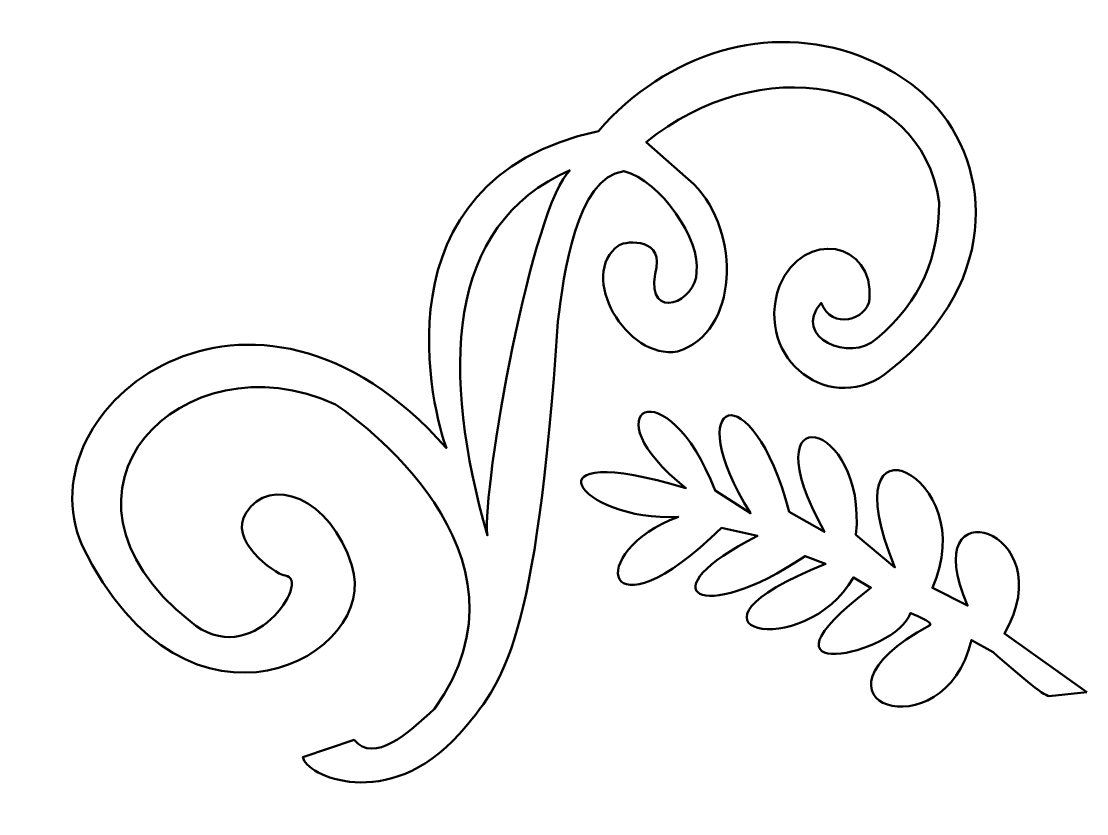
# Model space of a CAD drawing. Header units: centimetres. Extents: x -2.68 to 2.4, y -1.92 to 1.87.
import ezdxf

# ---------------------------------------------------------------- set-up
doc = ezdxf.new("R2010")
doc.units = ezdxf.units.CM
doc.header["$MEASUREMENT"] = 0
doc.layers.add('Layer 1', color=7, linetype='Continuous')

msp = doc.modelspace()

# ---------------------------------------------------------------- linework, layer by layer
at = {"layer": 'Layer 1', "color": 54, "lineweight": 50}
for points, knots in [([(1.63243, 1.50933), (1.54544, 1.58972), (1.43767, 1.65495), (1.31779, 1.70042), (1.31779, 1.70042), (0.88166, 1.86584), (0.39534, 1.71424), (0.07088, 1.34222), (0.07088, 1.34222), (-1.01765, 1.1056), (-0.71368, -0.01976), (-0.65513, -0.17121), (-0.65513, -0.17121), (-1.57836, 0.87726), (-2.6849, 0.02903), (-2.39435, -0.63563), (-2.39435, -0.63563), (-1.89307, -1.67354), (-0.96274, -1.15705), (-1.10738, -0.73238), (-1.10738, -0.73238), (-1.20516, -0.40418), (-1.50165, -0.30028), (-1.61186, -0.48037), (-1.61186, -0.48037), (-1.6989, -0.60574), (-1.48205, -0.77009), (-1.42504, -0.77961), (-1.42504, -0.77961), (-1.29539, -0.79481), (-1.58523, -1.24845), (-1.87886, -0.9978), (-1.87886, -0.9978), (-2.65432, -0.37844), (-1.91485, 0.37162), (-1.18527, 0.03761), (-1.18527, 0.03761), (-1.09797, -0.02018), (-0.17394, -0.67002), (-0.71275, -1.41608), (-0.71275, -1.41608), (-0.83758, -1.53257), (-0.99977, -1.67891), (-1.09602, -1.56427), (-1.09602, -1.56427), (-1.09602, -1.56427), (-1.34027, -1.64645), (-1.34027, -1.64645), (-1.34027, -1.64645), (-1.33136, -1.7327), (-0.93572, -1.91631), (-0.59245, -1.53482), (-0.59245, -1.53482), (-0.37866, -1.286), (-0.22811, -1.11045), (-0.12274, 0.43377), (-0.12274, 0.43377), (-0.09523, 0.6599), (-0.03502, 1.11619), (0.19134, 1.15112), (0.19134, 1.15112), (0.36872, 1.10607), (0.56222, 0.81785), (0.53904, 0.66973), (0.53904, 0.66973), (0.54237, 0.52843), (0.30276, 0.42732), (0.34106, 0.66125), (0.34106, 0.66125), (0.39289, 0.83243), (0.20596, 0.81986), (0.16887, 0.79667), (0.16887, 0.79667), (-0.03286, 0.6563), (0.20514, 0.24707), (0.44846, 0.29007), (0.44846, 0.29007), (0.74111, 0.38005), (0.75263, 0.85809), (0.52686, 1.08912), (0.52686, 1.08912), (0.52686, 1.08912), (0.29891, 1.28952), (0.29891, 1.28952), (0.29891, 1.28952), (0.83154, 1.72281), (1.61093, 1.6097), (1.6974, 1.00141), (1.6974, 1.00141), (1.69519, 0.74045), (1.61604, 0.53496), (1.39915, 0.35135), (1.39915, 0.35135), (1.27427, 0.23376), (0.9909, 0.35626), (1.13444, 0.52188), (1.13444, 0.52188), (1.18343, 0.39043), (1.35503, 0.44178), (1.3653, 0.53896), (1.3653, 0.53896), (1.3881, 0.81394), (1.05172, 0.87875), (0.93445, 0.60279), (0.93445, 0.60279), (0.8105, 0.24834), (1.18942, -0.03137), (1.46273, 0.20075), (1.46273, 0.20075), (2.01596, 0.63522), (1.94306, 1.22221), (1.63238, 1.50933), (1.63238, 1.50933), (1.63238, 1.50933), (1.63243, 1.50933), (1.63243, 1.50933)], [0, 0, 0, 0, 0.0333333, 0.0333333, 0.0333333, 0.0333333, 0.0666667, 0.0666667, 0.0666667, 0.0666667, 0.1, 0.1, 0.1, 0.1, 0.1333333, 0.1333333, 0.1333333, 0.1333333, 0.1666667, 0.1666667, 0.1666667, 0.1666667, 0.2, 0.2, 0.2, 0.2, 0.2333333, 0.2333333, 0.2333333, 0.2333333, 0.2666667, 0.2666667, 0.2666667, 0.2666667, 0.3, 0.3, 0.3, 0.3, 0.3333333, 0.3333333, 0.3333333, 0.3333333, 0.3666667, 0.3666667, 0.3666667, 0.3666667, 0.4, 0.4, 0.4, 0.4, 0.4333333, 0.4333333, 0.4333333, 0.4333333, 0.4666667, 0.4666667, 0.4666667, 0.4666667, 0.5, 0.5, 0.5, 0.5, 0.5333333, 0.5333333, 0.5333333, 0.5333333, 0.5666667, 0.5666667, 0.5666667, 0.5666667, 0.6, 0.6, 0.6, 0.6, 0.6333333, 0.6333333, 0.6333333, 0.6333333, 0.6666667, 0.6666667, 0.6666667, 0.6666667, 0.7, 0.7, 0.7, 0.7, 0.7333333, 0.7333333, 0.7333333, 0.7333333, 0.7666667, 0.7666667, 0.7666667, 0.7666667, 0.8, 0.8, 0.8, 0.8, 0.8333333, 0.8333333, 0.8333333, 0.8333333, 0.8666667, 0.8666667, 0.8666667, 0.8666667, 0.9, 0.9, 0.9, 0.9, 0.9333333, 0.9333333, 0.9333333, 0.9333333, 1, 1, 1, 1]), ([(-0.06366, 1.15565), (-0.24337, 0.99833), (-0.48667, -0.3595), (-0.45972, -0.58806), (-0.45972, -0.58806), (-0.67994, 0.18543), (-0.66657, 0.89384), (-0.06366, 1.15565)], [0, 0, 0, 0, 0.3333333, 0.3333333, 0.3333333, 0.3333333, 1, 1, 1, 1])]:
    msp.add_open_spline(points, degree=3, knots=knots, dxfattribs=at)
at = {"layer": 'Layer 1', "color": 42, "lineweight": 50}
msp.add_open_spline([(2.40192, -1.33562), (2.40192, -1.33562), (2.00929, -1.05565), (2.00929, -1.05565), (2.00929, -1.05565), (2.29866, -0.55483), (1.57536, -0.33775), (1.83333, -0.92333), (1.83333, -0.92333), (1.83333, -0.92333), (1.66498, -0.83851), (1.66498, -0.83851), (1.66498, -0.83851), (1.91032, -0.30043), (1.15615, 0.05241), (1.48601, -0.74107), (1.48601, -0.74107), (1.48601, -0.74107), (1.30044, -0.5845), (1.30044, -0.5845), (1.30044, -0.5845), (1.35396, -0.03281), (0.78031, 0.09694), (1.14931, -0.57144), (1.14931, -0.57144), (1.14931, -0.57144), (0.98196, -0.475), (0.98196, -0.475), (0.98196, -0.475), (0.8008, 0.20615), (0.44892, 0.06942), (0.79733, -0.48247), (0.79733, -0.48247), (0.79733, -0.48247), (0.62761, -0.37411), (0.62761, -0.37411), (0.62761, -0.37411), (0.39401, 0.23176), (0.0152, 0.00877), (0.48811, -0.36206), (0.48811, -0.36206), (-0.30461, -0.12375), (-0.02982, -0.52558), (0.45281, -0.49955), (0.45281, -0.49955), (0.00373, -0.6629), (0.08254, -1.11139), (0.65905, -0.5525), (0.65905, -0.5525), (0.65905, -0.5525), (0.83088, -0.59077), (0.83088, -0.59077), (0.83088, -0.59077), (0.29657, -0.85628), (0.55205, -1.02819), (1.05739, -0.68647), (1.05739, -0.68647), (1.05739, -0.68647), (1.15523, -0.7242), (1.15523, -0.7242), (1.15523, -0.7242), (0.34628, -1.04289), (1.05738, -1.19831), (1.28786, -0.78836), (1.28786, -0.78836), (1.28786, -0.78836), (1.37171, -0.83785), (1.37171, -0.83785), (1.37171, -0.83785), (0.7433, -1.31668), (1.4933, -1.16113), (1.56094, -0.95835), (1.56094, -0.95835), (1.55645, -0.95862), (1.67989, -1.00243), (1.65144, -1.01782), (1.65144, -1.01782), (0.97364, -1.38426), (1.72585, -1.63524), (1.85142, -1.08749), (1.85142, -1.08749), (1.85142, -1.08749), (1.95476, -1.14463), (1.95476, -1.14463), (1.95476, -1.14463), (2.06915, -1.24646), (2.1927, -1.35279), (2.22351, -1.35524), (2.22351, -1.35524), (2.22351, -1.35524), (2.40192, -1.33562), (2.40192, -1.33562)], degree=3, knots=[0, 0, 0, 0, 0.0416667, 0.0416667, 0.0416667, 0.0416667, 0.0833333, 0.0833333, 0.0833333, 0.0833333, 0.125, 0.125, 0.125, 0.125, 0.1666667, 0.1666667, 0.1666667, 0.1666667, 0.2083333, 0.2083333, 0.2083333, 0.2083333, 0.25, 0.25, 0.25, 0.25, 0.2916667, 0.2916667, 0.2916667, 0.2916667, 0.3333333, 0.3333333, 0.3333333, 0.3333333, 0.375, 0.375, 0.375, 0.375, 0.4166667, 0.4166667, 0.4166667, 0.4166667, 0.4583333, 0.4583333, 0.4583333, 0.4583333, 0.5, 0.5, 0.5, 0.5, 0.5416667, 0.5416667, 0.5416667, 0.5416667, 0.5833333, 0.5833333, 0.5833333, 0.5833333, 0.625, 0.625, 0.625, 0.625, 0.6666667, 0.6666667, 0.6666667, 0.6666667, 0.7083333, 0.7083333, 0.7083333, 0.7083333, 0.75, 0.75, 0.75, 0.75, 0.7916667, 0.7916667, 0.7916667, 0.7916667, 0.8333333, 0.8333333, 0.8333333, 0.8333333, 0.875, 0.875, 0.875, 0.875, 0.9166667, 0.9166667, 0.9166667, 0.9166667, 1, 1, 1, 1], dxfattribs=at)

doc.saveas('drawing.dxf')
